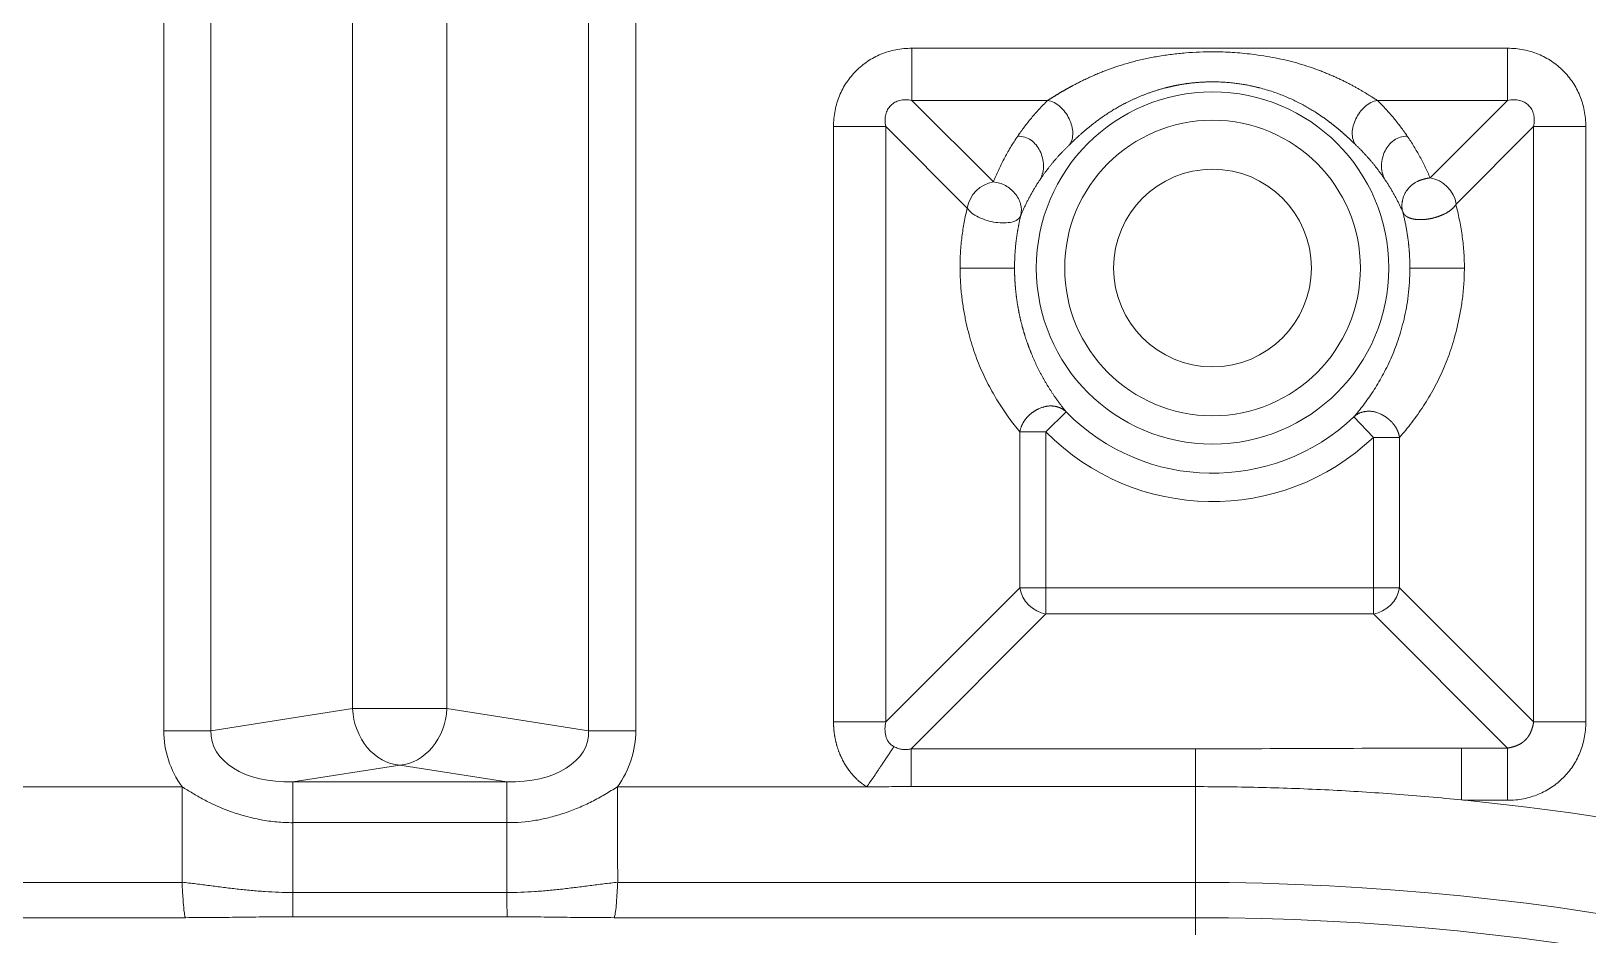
# Model space of a CAD drawing. Header units: millimetres. Extents: x 559 to 1112, y 323 to 643.
# Drawn here: x 712.62 to 740.17, y 542.37 to 558.38 of the extents above; entities that cross this region are included whole.
import ezdxf

# ---------------------------------------------------------------- set-up
doc = ezdxf.new("R2010")
doc.units = ezdxf.units.MM
doc.layers.add('core', color=7, linetype='Continuous', lineweight=20)

msp = doc.modelspace()

# ---------------------------------------------------------------- linework, layer by layer
at = {"layer": 'core', "lineweight": 13}
for p, q in [((718.31, 570.679), (718.31, 546.381)), ((719.98, 546.381), (719.98, 570.679)), ((714.968, 565.673), (714.968, 545.989)), ((715.803, 545.989), (715.803, 565.673)), ((722.488, 565.673), (722.488, 545.989)), ((723.323, 545.989), (723.323, 565.673)), ((738.752, 558.072), (728.209, 558.072)), ((728.209, 557.148), (730.612, 557.148)), ((728.209, 557.148), (729.652, 555.706)), ((736.45, 557.148), (738.752, 557.148)), ((737.381, 555.777), (738.752, 557.148)), ((726.823, 556.686), (726.823, 546.143)), ((727.747, 546.143), (727.747, 556.686)), ((729.19, 555.243), (727.747, 556.686)), ((739.214, 556.686), (737.841, 555.312)), ((739.214, 556.686), (739.214, 546.143)), ((740.139, 546.143), (740.139, 556.686)), ((730.583, 551.28), (730.941, 551.632)), ((736.032, 551.545), (736.38, 551.179)), ((730.121, 551.28), (730.121, 548.517)), ((730.121, 551.28), (730.583, 551.28)), ((730.583, 548.517), (730.583, 551.28)), ((736.378, 551.181), (736.378, 548.517)), ((736.382, 551.181), (736.84, 551.181)), ((736.84, 548.517), (736.84, 551.181)), ((727.747, 546.143), (730.121, 548.517)), ((730.583, 548.517), (730.121, 548.517)), ((736.378, 548.517), (730.583, 548.517)), ((730.583, 548.055), (730.583, 548.517)), ((736.84, 548.517), (736.378, 548.517)), ((736.378, 548.517), (736.378, 548.055)), ((736.84, 548.517), (739.214, 546.143)), ((730.583, 548.055), (728.196, 545.668)), ((730.583, 548.055), (736.378, 548.055)), ((738.752, 545.681), (736.378, 548.055)), ((715.803, 545.989), (718.31, 546.381)), ((719.98, 546.381), (718.31, 546.381)), ((719.98, 546.381), (722.488, 545.989)), ((715.803, 545.989), (714.968, 545.989)), ((723.323, 545.989), (722.488, 545.989)), ((733.229, 545.668), (728.196, 545.668)), ((733.229, 545.668), (733.229, 544.998)), ((737.937, 544.76), (737.937, 545.681)), ((738.752, 545.681), (737.937, 545.681)), ((719.145, 545.381), (717.251, 545.084)), ((721.04, 545.084), (719.145, 545.381)), ((717.251, 544.365), (717.251, 545.084)), ((721.04, 545.084), (717.251, 545.084)), ((721.04, 545.084), (721.04, 544.361)), ((710.888, 544.996), (715.292, 544.996)), ((723, 544.996), (727.412, 544.996)), ((728.196, 544.999), (733.229, 544.999)), ((738.001, 544.756), (738.752, 544.756)), ((717.251, 544.365), (721.04, 544.365)), ((715.291, 543.302), (705.061, 543.302)), ((721.04, 543.125), (717.251, 543.125)), ((723.003, 543.302), (733.229, 543.302)), ((705.061, 542.678), (715.351, 542.678)), ((717.251, 542.693), (721.047, 542.693)), ((722.941, 542.678), (733.229, 542.678)), ((733.229, 542.678), (733.229, 542.373))]:
    msp.add_line(p, q, dxfattribs=at)
for radius in [3.119, 2.617, 1.75]:
    msp.add_circle((733.531, 554.181), radius, dxfattribs=at)
for centre, radius, start, end in [((719.145, 493.318), 99.011, 314.62948, 77.83606), ((719.145, 493.318), 99.101, 314.55525, 77.77562), ((733.531, 554.181), 3.634, 224.6353, 313.5045), ((733.531, 554.181), 4.136, 224.5421, 313.5363), ((733.229, 497.342), 47.654, 84.2531, 84.3157), ((733.229, 497.342), 47.654, 56.1016, 84.2531), ((733.229, 497.342), 45.96, 360, 90), ((733.229, 497.342), 45.336, 0, 90)]:
    msp.add_arc(centre, radius, start, end, dxfattribs=at)
for centre, major_axis, ratio, start_param, end_param in [((737.381, 555.315), (0.356, -0.356), 0.854588, 0.861305, 2.277951), ((729.652, 555.243), (0.356, 0.356), 0.854588, 0.863672, 2.277939), ((730.583, 548.517), (-0.356, 0.356), 0.854588, 0.863645, 2.277948), ((736.378, 548.517), (-0.356, -0.356), 0.854588, 0.863645, 2.277948), ((719.145, 546.381), (-0.155, 0.994), 0.826909, 1.442154, 2.954623), ((719.145, 546.381), (-0.155, -0.994), 0.826909, 0.18697, 1.699439), ((717.392, 546.107), (2.404, 0.376), 0.826909, 3.01295, 3.535839), ((717.392, 546.107), (1.582, 0.247), 0.628244, 3.01295, 4.525419), ((720.899, 546.107), (-1.582, 0.247), 0.628244, 1.757766, 3.270235), ((720.899, 546.107), (-2.404, 0.376), 0.826909, 2.747731, 3.270235)]:
    msp.add_ellipse(centre, major_axis=major_axis, ratio=ratio, start_param=start_param, end_param=end_param, dxfattribs=at)
for points in [[(728.209, 558.072), (728.111, 558.072), (727.921, 558.054), (727.658, 557.975), (727.423, 557.848), (727.218, 557.677), (727.047, 557.472), (726.92, 557.237), (726.841, 556.974), (726.823, 556.784), (726.823, 556.686)], [(740.139, 556.686), (740.138, 556.784), (740.12, 556.974), (740.041, 557.237), (739.914, 557.472), (739.744, 557.677), (739.539, 557.848), (739.303, 557.975), (739.04, 558.054), (738.85, 558.072), (738.752, 558.072)], [(727.747, 556.686), (727.738, 556.725), (727.731, 556.799), (727.743, 556.901), (727.776, 556.989), (727.834, 557.062), (727.907, 557.119), (727.995, 557.153), (728.097, 557.165), (728.171, 557.157), (728.209, 557.148)], [(730.084, 556.516), (730.12, 556.57), (730.197, 556.677), (730.322, 556.836), (730.46, 556.993), (730.56, 557.097), (730.612, 557.148)], [(730.994, 556.359), (731.04, 556.417), (731.08, 556.567), (731.01, 556.827), (730.845, 557.053), (730.693, 557.135), (730.612, 557.148)], [(736.45, 557.148), (736.502, 557.097), (736.602, 556.993), (736.74, 556.836), (736.865, 556.677), (736.942, 556.57), (736.978, 556.516)], [(738.752, 557.148), (738.791, 557.157), (738.866, 557.164), (738.967, 557.152), (739.056, 557.119), (739.129, 557.061), (739.186, 556.988), (739.219, 556.9), (739.231, 556.799), (739.223, 556.724), (739.214, 556.686)], [(730.084, 556.516), (730.038, 556.45), (729.952, 556.315), (729.838, 556.113), (729.738, 555.91), (729.679, 555.774), (729.652, 555.706)], [(730.481, 555.75), (730.522, 555.829), (730.56, 556), (730.492, 556.264), (730.331, 556.462), (730.173, 556.517), (730.084, 556.516)], [(737.381, 555.777), (737.355, 555.839), (737.299, 555.964), (737.205, 556.149), (737.099, 556.333), (737.02, 556.455), (736.978, 556.516)], [(729.652, 555.706), (729.728, 555.699), (729.874, 555.653), (730.046, 555.511), (730.149, 555.321), (730.154, 555.181), (730.136, 555.111)], [(737.989, 554.181), (737.989, 554.284), (737.982, 554.487), (737.95, 554.773), (737.902, 555.046), (737.86, 555.22), (737.838, 555.306)], [(738.752, 544.756), (738.85, 544.757), (739.04, 544.775), (739.303, 544.854), (739.539, 544.981), (739.744, 545.151), (739.914, 545.356), (740.041, 545.592), (740.12, 545.855), (740.138, 546.045), (740.139, 546.143)], [(728.196, 545.668), (728.172, 545.662), (728.123, 545.654), (728.045, 545.654), (727.966, 545.672), (727.917, 545.694), (727.893, 545.708)], [(737.937, 545.681), (736.368, 545.681), (734.799, 545.668), (733.229, 545.668)], [(733.229, 544.998), (733.229, 544.433), (733.229, 543.868), (733.229, 543.302)], [(717.251, 543.124), (717.251, 543.536), (717.251, 543.948), (717.251, 544.36)], [(721.04, 544.361), (721.04, 543.948), (721.04, 543.536), (721.04, 543.124)]]:
    msp.add_open_spline(points, degree=3, dxfattribs=at)
for points, knots in [([(728.209, 558.072), (728.209, 557.975), (728.209, 557.877), (728.209, 557.69), (728.209, 557.6), (728.209, 557.437), (728.209, 557.364), (728.209, 557.238), (728.209, 557.187), (728.209, 557.148)], [0, 0, 0, 0, 0.25, 0.25, 0.5, 0.5, 0.75, 0.75, 1, 1, 1, 1]), ([(730.612, 557.148), (730.615, 557.15), (730.62, 557.153), (730.628, 557.158), (730.636, 557.163), (730.645, 557.168), (730.653, 557.174), (730.662, 557.179), (730.671, 557.185), (730.68, 557.19), (730.689, 557.196), (730.698, 557.202), (730.708, 557.208), (730.718, 557.214), (730.728, 557.22), (730.738, 557.226), (730.748, 557.232), (730.758, 557.239), (730.769, 557.245), (730.78, 557.252), (730.791, 557.259), (730.802, 557.265), (730.813, 557.272), (730.825, 557.279), (730.836, 557.286), (730.848, 557.293), (730.86, 557.3), (730.872, 557.307), (730.885, 557.314), (730.897, 557.321), (730.91, 557.328), (730.923, 557.336), (730.936, 557.343), (730.949, 557.351), (730.962, 557.358), (730.976, 557.366), (730.99, 557.373), (731.004, 557.381), (731.018, 557.388), (731.032, 557.396), (731.047, 557.404), (731.081, 557.422), (731.137, 557.451), (731.214, 557.491), (731.294, 557.53), (731.377, 557.568), (731.461, 557.605), (731.547, 557.642), (731.636, 557.677), (731.759, 557.723), (731.921, 557.777), (732.125, 557.835), (732.34, 557.886), (732.569, 557.93), (732.809, 557.966), (733.055, 557.992), (733.302, 558.007), (733.522, 558.011), (733.716, 558.007), (733.886, 557.999), (734.057, 557.985), (734.242, 557.965), (734.437, 557.938), (734.64, 557.902), (734.834, 557.861), (735.02, 557.813), (735.198, 557.759), (735.327, 557.715), (735.408, 557.684), (735.446, 557.67), (735.483, 557.655), (735.52, 557.64), (735.556, 557.626), (735.592, 557.611), (735.627, 557.596), (735.662, 557.581), (735.695, 557.566), (735.729, 557.551), (735.761, 557.536), (735.793, 557.521), (735.825, 557.506), (735.856, 557.491), (735.886, 557.476), (735.916, 557.461), (735.945, 557.446), (735.973, 557.431), (736.001, 557.416), (736.028, 557.401), (736.055, 557.387), (736.081, 557.372), (736.107, 557.358), (736.132, 557.343), (736.156, 557.329), (736.18, 557.315), (736.203, 557.302), (736.225, 557.288), (736.247, 557.275), (736.269, 557.262), (736.29, 557.249), (736.31, 557.236), (736.329, 557.224), (736.348, 557.212), (736.367, 557.201), (736.385, 557.189), (736.402, 557.178), (736.418, 557.168), (736.434, 557.158), (736.445, 557.151), (736.45, 557.148)], [0, 0, 0, 0, 0.002241, 0.004491, 0.006749, 0.009016, 0.011293, 0.01358, 0.015876, 0.018183, 0.0205, 0.022828, 0.025167, 0.027518, 0.02988, 0.032254, 0.034641, 0.03704, 0.039451, 0.041876, 0.044314, 0.046766, 0.049231, 0.051711, 0.054204, 0.056712, 0.059235, 0.061773, 0.064326, 0.066894, 0.069478, 0.072077, 0.074693, 0.077325, 0.079973, 0.082638, 0.085319, 0.088018, 0.090734, 0.093467, 0.096217, 0.098986, 0.113089, 0.127296, 0.141622, 0.156082, 0.170687, 0.185452, 0.20039, 0.215513, 0.247028, 0.279821, 0.313978, 0.349575, 0.388096, 0.426375, 0.464486, 0.502502, 0.528416, 0.554618, 0.581131, 0.607976, 0.640825, 0.672592, 0.703325, 0.733077, 0.761906, 0.789874, 0.796303, 0.802661, 0.808946, 0.81516, 0.821304, 0.827379, 0.833384, 0.839322, 0.845192, 0.850997, 0.856735, 0.862409, 0.86802, 0.873568, 0.879055, 0.884481, 0.889848, 0.895156, 0.900408, 0.905603, 0.910744, 0.915832, 0.920868, 0.925852, 0.930788, 0.935676, 0.940517, 0.945314, 0.950068, 0.95478, 0.959452, 0.964085, 0.968683, 0.973246, 0.977776, 0.982275, 0.986745, 0.991187, 0.995605, 1, 1, 1, 1]), ([(738.752, 558.072), (738.752, 557.974), (738.752, 557.781), (738.752, 557.559), (738.752, 557.402), (738.752, 557.298), (738.752, 557.212), (738.752, 557.167), (738.752, 557.148)], [0, 0, 0, 0, 0.25, 0.5, 0.625, 0.75, 0.875, 1, 1, 1, 1]), ([(733.531, 557.477), (733.522, 557.477), (733.504, 557.477), (733.477, 557.477), (733.45, 557.476), (733.424, 557.475), (733.398, 557.474), (733.373, 557.473), (733.348, 557.472), (733.323, 557.471), (733.299, 557.469), (733.275, 557.467), (733.252, 557.465), (733.229, 557.463), (733.207, 557.461), (733.185, 557.459), (733.163, 557.457), (733.142, 557.454), (733.121, 557.452), (733.101, 557.449), (733.081, 557.446), (733.062, 557.444), (733.043, 557.441), (733.024, 557.438), (733.006, 557.435), (732.988, 557.432), (732.971, 557.429), (732.954, 557.426), (732.938, 557.423), (732.922, 557.42), (732.906, 557.417), (732.891, 557.415), (732.876, 557.412), (732.862, 557.409), (732.848, 557.406), (732.834, 557.403), (732.821, 557.4), (732.809, 557.397), (732.796, 557.394), (732.785, 557.392), (732.773, 557.389), (732.762, 557.386), (732.752, 557.384), (732.741, 557.381), (732.732, 557.379), (732.722, 557.377), (732.713, 557.374), (732.686, 557.368), (732.642, 557.356), (732.58, 557.338), (732.52, 557.319), (732.461, 557.3), (732.404, 557.28), (732.349, 557.26), (732.295, 557.239), (732.243, 557.218), (732.192, 557.196), (732.143, 557.174), (732.095, 557.152), (732.049, 557.13), (732.005, 557.108), (731.962, 557.086), (731.922, 557.065), (731.884, 557.044), (731.847, 557.023), (731.811, 557.002), (731.775, 556.98), (731.741, 556.959), (731.707, 556.938), (731.674, 556.917), (731.642, 556.895), (731.61, 556.874), (731.58, 556.853), (731.55, 556.832), (731.521, 556.811), (731.493, 556.791), (731.466, 556.77), (731.439, 556.75), (731.413, 556.73), (731.388, 556.71), (731.363, 556.69), (731.339, 556.671), (731.316, 556.652), (731.294, 556.633), (731.272, 556.614), (731.251, 556.596), (731.23, 556.578), (731.21, 556.561), (731.191, 556.544), (731.172, 556.527), (731.154, 556.51), (731.137, 556.494), (731.12, 556.479), (731.104, 556.464), (731.088, 556.449), (731.073, 556.435), (731.058, 556.421), (731.044, 556.407), (731.031, 556.394), (731.018, 556.382), (731.005, 556.37), (730.998, 556.363), (730.994, 556.359)], [0, 0, 0, 0, 0.008725, 0.017319, 0.02578, 0.034111, 0.04231, 0.050377, 0.058313, 0.066117, 0.073789, 0.08133, 0.08874, 0.096018, 0.103164, 0.110179, 0.117063, 0.123814, 0.130435, 0.136923, 0.143281, 0.149506, 0.1556, 0.161563, 0.167394, 0.173094, 0.178662, 0.184098, 0.189403, 0.194577, 0.199619, 0.20453, 0.209309, 0.213956, 0.218472, 0.222857, 0.22711, 0.231231, 0.235221, 0.23908, 0.242807, 0.246403, 0.249867, 0.2532, 0.256402, 0.259472, 0.262411, 0.265218, 0.286036, 0.306449, 0.32646, 0.346071, 0.365283, 0.384099, 0.402522, 0.420554, 0.438198, 0.455457, 0.472334, 0.488832, 0.504956, 0.520708, 0.535073, 0.549257, 0.563264, 0.577097, 0.59076, 0.604256, 0.61759, 0.630766, 0.643787, 0.656657, 0.669382, 0.681966, 0.694413, 0.706728, 0.718917, 0.730984, 0.742935, 0.754775, 0.766511, 0.778147, 0.789689, 0.801144, 0.812518, 0.823818, 0.835049, 0.846218, 0.857333, 0.868399, 0.879424, 0.890414, 0.901378, 0.912321, 0.923251, 0.934175, 0.945101, 0.956035, 0.966985, 0.977958, 0.98896, 1, 1, 1, 1]), ([(736.069, 556.359), (736.066, 556.361), (736.062, 556.365), (736.056, 556.371), (736.049, 556.377), (736.042, 556.384), (736.036, 556.39), (736.029, 556.397), (736.021, 556.404), (736.014, 556.411), (736.006, 556.418), (735.999, 556.425), (735.991, 556.433), (735.983, 556.44), (735.975, 556.448), (735.967, 556.456), (735.958, 556.463), (735.95, 556.472), (735.941, 556.48), (735.932, 556.488), (735.923, 556.496), (735.914, 556.505), (735.904, 556.513), (735.895, 556.522), (735.885, 556.531), (735.875, 556.54), (735.865, 556.549), (735.855, 556.558), (735.844, 556.567), (735.833, 556.577), (735.823, 556.586), (735.812, 556.596), (735.8, 556.606), (735.789, 556.615), (735.778, 556.625), (735.766, 556.635), (735.754, 556.645), (735.742, 556.655), (735.729, 556.665), (735.717, 556.676), (735.704, 556.686), (735.691, 556.696), (735.678, 556.707), (735.665, 556.717), (735.651, 556.728), (735.638, 556.739), (735.624, 556.75), (735.61, 556.76), (735.595, 556.771), (735.581, 556.782), (735.566, 556.793), (735.551, 556.804), (735.536, 556.815), (735.52, 556.826), (735.505, 556.837), (735.489, 556.849), (735.473, 556.86), (735.456, 556.871), (735.44, 556.882), (735.423, 556.894), (735.406, 556.905), (735.389, 556.916), (735.371, 556.927), (735.354, 556.939), (735.336, 556.95), (735.317, 556.961), (735.299, 556.973), (735.28, 556.984), (735.261, 556.995), (735.242, 557.007), (735.223, 557.018), (735.203, 557.029), (735.183, 557.04), (735.163, 557.052), (735.143, 557.063), (735.122, 557.074), (735.08, 557.097), (735.013, 557.131), (734.919, 557.175), (734.819, 557.219), (734.713, 557.261), (734.6, 557.301), (734.482, 557.339), (734.393, 557.363), (734.338, 557.377), (734.317, 557.382), (734.293, 557.388), (734.268, 557.394), (734.241, 557.4), (734.212, 557.406), (734.18, 557.413), (734.147, 557.419), (734.112, 557.426), (734.075, 557.432), (734.035, 557.438), (733.994, 557.445), (733.951, 557.45), (733.905, 557.456), (733.858, 557.461), (733.808, 557.466), (733.757, 557.469), (733.703, 557.473), (733.648, 557.475), (733.59, 557.477), (733.551, 557.477), (733.531, 557.477)], [0, 0, 0, 0, 0.005895, 0.011779, 0.017652, 0.023516, 0.029371, 0.035219, 0.041061, 0.046898, 0.05273, 0.058559, 0.064387, 0.070214, 0.07604, 0.081869, 0.0877, 0.093534, 0.099373, 0.105218, 0.111069, 0.116929, 0.122797, 0.128676, 0.134565, 0.140467, 0.146382, 0.152311, 0.158255, 0.164216, 0.170194, 0.17619, 0.182206, 0.188242, 0.194299, 0.200378, 0.206481, 0.212608, 0.21876, 0.224938, 0.231143, 0.237375, 0.243637, 0.249928, 0.256249, 0.262602, 0.268987, 0.275405, 0.281857, 0.288343, 0.294865, 0.301423, 0.308018, 0.314651, 0.321322, 0.328032, 0.334782, 0.341573, 0.348405, 0.355279, 0.362195, 0.369155, 0.376159, 0.383207, 0.390301, 0.39744, 0.404626, 0.411858, 0.419138, 0.426467, 0.433844, 0.44127, 0.448746, 0.456272, 0.463849, 0.471478, 0.479158, 0.511068, 0.544471, 0.579394, 0.615861, 0.653894, 0.693512, 0.734732, 0.741081, 0.748057, 0.755662, 0.763894, 0.772755, 0.782244, 0.792361, 0.803107, 0.814482, 0.826484, 0.839116, 0.852375, 0.866264, 0.88078, 0.895926, 0.9117, 0.928103, 0.945134, 0.962794, 0.981083, 1, 1, 1, 1]), ([(736.069, 556.359), (736.022, 556.417), (735.982, 556.567), (736.04, 556.783), (736.134, 556.941), (736.225, 557.039), (736.332, 557.115), (736.409, 557.142), (736.45, 557.148)], [0, 0, 0, 0, 0.25, 0.5, 0.625, 0.75, 0.875, 1, 1, 1, 1]), ([(726.823, 556.686), (726.921, 556.686), (727.114, 556.686), (727.337, 556.686), (727.493, 556.686), (727.597, 556.686), (727.683, 556.686), (727.728, 556.686), (727.747, 556.686)], [0, 0, 0, 0, 0.25, 0.5, 0.625, 0.75, 0.875, 1, 1, 1, 1]), ([(739.214, 556.686), (739.234, 556.686), (739.279, 556.686), (739.365, 556.686), (739.468, 556.686), (739.625, 556.686), (739.847, 556.686), (740.041, 556.686), (740.139, 556.686)], [0, 0, 0, 0, 0.125, 0.25, 0.375, 0.5, 0.75, 1, 1, 1, 1]), ([(730.994, 556.359), (730.987, 556.353), (730.975, 556.341), (730.957, 556.323), (730.939, 556.305), (730.921, 556.287), (730.903, 556.269), (730.885, 556.251), (730.867, 556.232), (730.85, 556.214), (730.832, 556.195), (730.815, 556.176), (730.798, 556.157), (730.781, 556.138), (730.764, 556.119), (730.747, 556.099), (730.73, 556.08), (730.714, 556.06), (730.697, 556.04), (730.681, 556.02), (730.665, 556), (730.649, 555.98), (730.633, 555.96), (730.617, 555.939), (730.602, 555.919), (730.586, 555.898), (730.571, 555.878), (730.555, 555.857), (730.54, 555.836), (730.525, 555.815), (730.51, 555.793), (730.496, 555.772), (730.486, 555.758), (730.481, 555.75)], [0, 0, 0, 0, 0.029798, 0.059757, 0.089879, 0.120163, 0.15061, 0.18122, 0.211994, 0.24293, 0.27403, 0.305294, 0.336722, 0.368314, 0.40007, 0.431991, 0.464077, 0.496327, 0.528743, 0.561324, 0.594071, 0.626983, 0.660061, 0.693305, 0.726716, 0.760292, 0.794035, 0.827945, 0.862022, 0.896266, 0.930676, 0.965254, 1, 1, 1, 1]), ([(736.581, 555.75), (736.576, 555.758), (736.565, 555.773), (736.55, 555.796), (736.534, 555.819), (736.518, 555.841), (736.501, 555.864), (736.485, 555.886), (736.469, 555.908), (736.452, 555.93), (736.435, 555.952), (736.418, 555.974), (736.401, 555.996), (736.384, 556.017), (736.366, 556.038), (736.349, 556.059), (736.331, 556.08), (736.313, 556.101), (736.295, 556.122), (736.277, 556.143), (736.259, 556.163), (736.24, 556.183), (736.222, 556.203), (736.203, 556.223), (736.184, 556.243), (736.165, 556.263), (736.146, 556.282), (736.127, 556.302), (736.108, 556.321), (736.088, 556.34), (736.075, 556.352), (736.069, 556.359)], [0, 0, 0, 0, 0.037164, 0.074134, 0.110912, 0.147496, 0.183887, 0.220086, 0.256093, 0.291907, 0.32753, 0.36296, 0.398199, 0.433247, 0.468103, 0.502769, 0.537244, 0.571528, 0.605622, 0.639526, 0.67324, 0.706765, 0.7401, 0.773247, 0.806204, 0.838973, 0.871554, 0.903947, 0.936152, 0.96817, 1, 1, 1, 1]), ([(736.978, 556.516), (736.889, 556.517), (736.773, 556.479), (736.645, 556.358), (736.561, 556.223), (736.512, 556.044), (736.53, 555.872), (736.56, 555.79), (736.581, 555.75)], [0, 0, 0, 0, 0.25, 0.375, 0.5, 0.75, 0.875, 1, 1, 1, 1]), ([(737.381, 555.777), (737.378, 555.776), (737.373, 555.776), (737.364, 555.774), (737.356, 555.773), (737.347, 555.771), (737.339, 555.77), (737.33, 555.768), (737.322, 555.767), (737.313, 555.765), (737.304, 555.763), (737.296, 555.761), (737.287, 555.759), (737.278, 555.757), (737.27, 555.755), (737.261, 555.752), (737.252, 555.75), (737.244, 555.747), (737.235, 555.745), (737.227, 555.742), (737.218, 555.739), (737.21, 555.736), (737.201, 555.733), (737.193, 555.729), (737.185, 555.726), (737.176, 555.723), (737.168, 555.719), (737.149, 555.71), (737.117, 555.692), (737.073, 555.663), (737.028, 555.625), (736.991, 555.584), (736.959, 555.541), (736.934, 555.497), (736.911, 555.444), (736.897, 555.4), (736.891, 555.366), (736.888, 555.347), (736.885, 555.327), (736.884, 555.308), (736.884, 555.288), (736.884, 555.269), (736.885, 555.249), (736.887, 555.23), (736.89, 555.211), (736.894, 555.192), (736.898, 555.179), (736.899, 555.173)], [0, 0, 0, 0, 0.00967, 0.019347, 0.029033, 0.03873, 0.048439, 0.058161, 0.067897, 0.077648, 0.087412, 0.097191, 0.106984, 0.11679, 0.126609, 0.13644, 0.146281, 0.156132, 0.165991, 0.175857, 0.185728, 0.195602, 0.205478, 0.215354, 0.225229, 0.235101, 0.244968, 0.25483, 0.307096, 0.365614, 0.430602, 0.502117, 0.552739, 0.610635, 0.675832, 0.748302, 0.77119, 0.794089, 0.816996, 0.839905, 0.862812, 0.885714, 0.908606, 0.931484, 0.954345, 0.977185, 1, 1, 1, 1]), ([(730.481, 555.75), (730.476, 555.742), (730.465, 555.726), (730.448, 555.701), (730.432, 555.676), (730.416, 555.651), (730.4, 555.625), (730.385, 555.6), (730.369, 555.574), (730.354, 555.548), (730.339, 555.522), (730.324, 555.495), (730.309, 555.469), (730.295, 555.442), (730.281, 555.416), (730.266, 555.389), (730.252, 555.362), (730.239, 555.334), (730.225, 555.307), (730.212, 555.279), (730.199, 555.252), (730.186, 555.224), (730.173, 555.196), (730.161, 555.168), (730.148, 555.139), (730.14, 555.12), (730.136, 555.111)], [0, 0, 0, 0, 0.039149, 0.078516, 0.118101, 0.157904, 0.197925, 0.238165, 0.278623, 0.3193, 0.360196, 0.401311, 0.442645, 0.484199, 0.525972, 0.567965, 0.610177, 0.652609, 0.695262, 0.738134, 0.781227, 0.82454, 0.868074, 0.911829, 0.955804, 1, 1, 1, 1]), ([(736.899, 555.173), (736.895, 555.182), (736.887, 555.201), (736.874, 555.228), (736.861, 555.256), (736.848, 555.283), (736.835, 555.311), (736.822, 555.338), (736.808, 555.365), (736.794, 555.392), (736.78, 555.418), (736.766, 555.445), (736.752, 555.471), (736.737, 555.497), (736.722, 555.523), (736.707, 555.549), (736.692, 555.575), (736.677, 555.601), (736.661, 555.626), (736.645, 555.651), (736.63, 555.676), (736.614, 555.701), (736.597, 555.726), (736.586, 555.742), (736.581, 555.75)], [0, 0, 0, 0, 0.047887, 0.095541, 0.142963, 0.190152, 0.23711, 0.283835, 0.330328, 0.37659, 0.42262, 0.468418, 0.513985, 0.559321, 0.604426, 0.6493, 0.693943, 0.738356, 0.782538, 0.826491, 0.870213, 0.913705, 0.956967, 1, 1, 1, 1]), ([(729.19, 555.243), (729.17, 555.161), (729.134, 554.995), (729.093, 554.737), (729.068, 554.466), (729.062, 554.277), (729.062, 554.181)], [0, 0, 0, 0, 0.249998, 0.499999, 0.749999, 1, 1, 1, 1]), ([(730.136, 555.111), (730.126, 555.082), (730.086, 555.033), (729.984, 554.991), (729.848, 554.975), (729.696, 554.985), (729.54, 555.019), (729.385, 555.079), (729.263, 555.152), (729.207, 555.212), (729.19, 555.243)], [0, 0, 0, 0, 0.125, 0.250001, 0.375001, 0.500001, 0.625002, 0.750002, 0.875002, 1, 1, 1, 1]), ([(736.899, 555.173), (736.9, 555.171), (736.901, 555.168), (736.904, 555.163), (736.906, 555.158), (736.909, 555.153), (736.911, 555.148), (736.914, 555.144), (736.918, 555.139), (736.921, 555.135), (736.924, 555.13), (736.928, 555.126), (736.932, 555.122), (736.936, 555.118), (736.94, 555.114), (736.944, 555.111), (736.948, 555.107), (736.953, 555.103), (736.957, 555.1), (736.962, 555.097), (736.967, 555.093), (736.972, 555.09), (736.977, 555.087), (736.982, 555.084), (736.987, 555.081), (736.993, 555.078), (736.998, 555.076), (737.004, 555.073), (737.01, 555.071), (737.015, 555.068), (737.021, 555.066), (737.027, 555.064), (737.034, 555.062), (737.04, 555.06), (737.046, 555.058), (737.053, 555.056), (737.059, 555.054), (737.066, 555.053), (737.072, 555.051), (737.079, 555.05), (737.086, 555.048), (737.093, 555.047), (737.1, 555.046), (737.107, 555.045), (737.114, 555.043), (737.121, 555.043), (737.129, 555.042), (737.138, 555.041), (737.148, 555.04), (737.161, 555.039), (737.173, 555.038), (737.186, 555.038), (737.199, 555.037), (737.212, 555.037), (737.225, 555.037), (737.238, 555.038), (737.251, 555.038), (737.265, 555.039), (737.278, 555.04), (737.292, 555.041), (737.306, 555.043), (737.319, 555.044), (737.333, 555.046), (737.348, 555.048), (737.362, 555.051), (737.376, 555.053), (737.391, 555.056), (737.405, 555.059), (737.42, 555.062), (737.434, 555.066), (737.449, 555.07), (737.464, 555.074), (737.479, 555.078), (737.494, 555.082), (737.509, 555.087), (737.524, 555.092), (737.539, 555.097), (737.554, 555.103), (737.569, 555.109), (737.583, 555.115), (737.598, 555.121), (737.613, 555.127), (737.628, 555.134), (737.642, 555.141), (737.657, 555.149), (737.671, 555.156), (737.685, 555.164), (737.698, 555.173), (737.712, 555.181), (737.725, 555.19), (737.737, 555.199), (737.75, 555.209), (737.762, 555.218), (737.773, 555.228), (737.784, 555.239), (737.795, 555.249), (737.805, 555.26), (737.814, 555.271), (737.823, 555.283), (737.831, 555.294), (737.836, 555.302), (737.838, 555.306)], [0, 0, 0, 0, 0.007924, 0.015809, 0.023654, 0.031461, 0.03923, 0.046959, 0.054651, 0.062305, 0.069921, 0.077501, 0.085044, 0.09255, 0.100021, 0.107457, 0.114859, 0.122226, 0.12956, 0.136862, 0.144133, 0.151372, 0.158581, 0.165761, 0.172912, 0.180037, 0.187134, 0.194207, 0.201255, 0.20828, 0.215283, 0.222265, 0.229228, 0.236172, 0.243099, 0.25001, 0.256907, 0.263791, 0.270663, 0.277524, 0.284377, 0.291223, 0.298063, 0.304899, 0.311732, 0.318564, 0.325397, 0.332231, 0.343363, 0.354449, 0.365498, 0.376516, 0.38751, 0.398488, 0.409456, 0.420423, 0.431396, 0.44238, 0.453385, 0.464416, 0.475481, 0.486586, 0.497739, 0.508945, 0.520211, 0.531544, 0.542949, 0.554432, 0.565999, 0.577655, 0.589405, 0.601254, 0.613207, 0.625268, 0.637442, 0.649732, 0.662141, 0.674674, 0.687332, 0.700119, 0.713038, 0.72609, 0.739277, 0.7526, 0.766062, 0.779662, 0.793402, 0.807282, 0.821301, 0.83546, 0.849757, 0.864192, 0.878764, 0.89347, 0.90831, 0.923281, 0.93838, 0.953604, 0.968952, 0.984418, 1, 1, 1, 1]), ([(730.136, 555.111), (730.135, 555.104), (730.131, 555.09), (730.126, 555.069), (730.122, 555.048), (730.117, 555.027), (730.112, 555.005), (730.108, 554.984), (730.104, 554.963), (730.1, 554.942), (730.096, 554.921), (730.092, 554.9), (730.088, 554.879), (730.084, 554.858), (730.081, 554.837), (730.077, 554.816), (730.074, 554.796), (730.071, 554.775), (730.068, 554.754), (730.065, 554.733), (730.062, 554.712), (730.059, 554.691), (730.056, 554.665), (730.052, 554.634), (730.048, 554.597), (730.045, 554.56), (730.041, 554.522), (730.038, 554.485), (730.036, 554.448), (730.033, 554.41), (730.031, 554.372), (730.03, 554.334), (730.028, 554.296), (730.027, 554.258), (730.027, 554.219), (730.027, 554.194), (730.027, 554.181)], [0, 0, 0, 0, 0.025382, 0.050587, 0.075615, 0.10047, 0.125154, 0.149669, 0.174018, 0.198203, 0.222227, 0.246093, 0.269802, 0.293358, 0.316763, 0.340021, 0.363133, 0.386104, 0.408936, 0.431631, 0.454194, 0.476626, 0.498932, 0.537911, 0.576727, 0.615404, 0.653966, 0.692439, 0.730847, 0.769215, 0.807569, 0.845933, 0.884334, 0.922795, 0.961342, 1, 1, 1, 1]), ([(737.024, 554.181), (737.024, 554.186), (737.024, 554.197), (737.024, 554.213), (737.024, 554.228), (737.024, 554.245), (737.024, 554.261), (737.023, 554.277), (737.023, 554.293), (737.022, 554.309), (737.022, 554.326), (737.021, 554.342), (737.02, 554.359), (737.02, 554.375), (737.019, 554.392), (737.018, 554.409), (737.017, 554.426), (737.016, 554.443), (737.015, 554.46), (737.013, 554.477), (737.012, 554.494), (737.011, 554.511), (737.009, 554.528), (737.008, 554.546), (737.006, 554.563), (737.004, 554.581), (737.002, 554.598), (737.001, 554.616), (736.999, 554.634), (736.997, 554.651), (736.994, 554.669), (736.992, 554.687), (736.989, 554.712), (736.985, 554.744), (736.979, 554.781), (736.973, 554.819), (736.967, 554.856), (736.96, 554.893), (736.954, 554.929), (736.946, 554.965), (736.939, 555.001), (736.932, 555.036), (736.924, 555.071), (736.916, 555.105), (736.908, 555.139), (736.902, 555.162), (736.899, 555.173)], [0, 0, 0, 0, 0.014689, 0.029445, 0.04427, 0.059167, 0.074141, 0.089193, 0.104327, 0.119546, 0.134852, 0.150248, 0.165738, 0.181324, 0.197009, 0.212795, 0.228685, 0.244682, 0.260787, 0.277004, 0.293335, 0.309783, 0.326349, 0.343035, 0.359845, 0.37678, 0.393843, 0.411035, 0.428358, 0.445815, 0.463407, 0.481137, 0.499006, 0.53735, 0.575664, 0.613964, 0.652267, 0.690592, 0.728954, 0.767373, 0.805864, 0.844444, 0.883132, 0.921942, 0.960893, 1, 1, 1, 1]), ([(729.062, 554.181), (729.063, 554.089), (729.069, 553.909), (729.093, 553.656), (729.128, 553.42), (729.186, 553.128), (729.274, 552.799), (729.403, 552.448), (729.559, 552.117), (729.735, 551.808), (729.924, 551.526), (730.055, 551.358), (730.121, 551.28)], [0, 0, 0, 0, 0.062498, 0.124998, 0.187498, 0.249999, 0.374999, 0.499999, 0.624999, 0.75, 0.875, 1, 1, 1, 1]), ([(730.027, 554.181), (730.021, 554.181), (729.923, 554.181), (729.621, 554.181), (729.271, 554.181), (729.105, 554.181), (729.062, 554.181)], [0, 0, 0, 0, 0.25, 0.5, 0.75, 1, 1, 1, 1]), ([(730.027, 554.181), (730.027, 554.175), (730.027, 554.163), (730.027, 554.145), (730.027, 554.127), (730.027, 554.109), (730.028, 554.091), (730.028, 554.073), (730.029, 554.055), (730.029, 554.037), (730.03, 554.019), (730.031, 554.001), (730.032, 553.983), (730.033, 553.965), (730.034, 553.947), (730.035, 553.929), (730.036, 553.911), (730.037, 553.893), (730.039, 553.874), (730.04, 553.856), (730.042, 553.838), (730.043, 553.82), (730.045, 553.802), (730.047, 553.784), (730.049, 553.766), (730.05, 553.748), (730.053, 553.73), (730.055, 553.712), (730.057, 553.693), (730.059, 553.675), (730.061, 553.657), (730.064, 553.639), (730.066, 553.621), (730.069, 553.603), (730.072, 553.585), (730.074, 553.567), (730.077, 553.548), (730.08, 553.53), (730.083, 553.512), (730.086, 553.494), (730.09, 553.476), (730.093, 553.458), (730.096, 553.44), (730.1, 553.422), (730.103, 553.403), (730.107, 553.385), (730.111, 553.367), (730.114, 553.349), (730.118, 553.331), (730.122, 553.313), (730.126, 553.295), (730.13, 553.277), (730.135, 553.259), (730.139, 553.241), (730.143, 553.223), (730.148, 553.205), (730.153, 553.186), (730.157, 553.168), (730.162, 553.15), (730.167, 553.132), (730.172, 553.114), (730.177, 553.096), (730.182, 553.078), (730.187, 553.06), (730.192, 553.042), (730.198, 553.024), (730.203, 553.006), (730.209, 552.989), (730.214, 552.971), (730.22, 552.953), (730.226, 552.935), (730.232, 552.917), (730.238, 552.899), (730.244, 552.881), (730.25, 552.863), (730.256, 552.845), (730.263, 552.828), (730.269, 552.81), (730.276, 552.792), (730.282, 552.774), (730.289, 552.756), (730.296, 552.739), (730.303, 552.721), (730.31, 552.703), (730.317, 552.686), (730.324, 552.668), (730.336, 552.639), (730.352, 552.601), (730.373, 552.552), (730.395, 552.503), (730.418, 552.455), (730.441, 552.408), (730.465, 552.36), (730.489, 552.314), (730.514, 552.267), (730.539, 552.222), (730.565, 552.176), (730.592, 552.131), (730.619, 552.087), (730.646, 552.043), (730.674, 551.999), (730.702, 551.956), (730.731, 551.913), (730.761, 551.871), (730.79, 551.829), (730.821, 551.788), (730.851, 551.747), (730.882, 551.707), (730.914, 551.667), (730.935, 551.641), (730.946, 551.628)], [0, 0, 0, 0, 0.004651, 0.009304, 0.01396, 0.01862, 0.023285, 0.027954, 0.03263, 0.037313, 0.042003, 0.046703, 0.051411, 0.05613, 0.060859, 0.065601, 0.070355, 0.075122, 0.079903, 0.084699, 0.08951, 0.094338, 0.099183, 0.104045, 0.108926, 0.113826, 0.118746, 0.123686, 0.128648, 0.133632, 0.138638, 0.143667, 0.148721, 0.153798, 0.158901, 0.16403, 0.169186, 0.174368, 0.179578, 0.184816, 0.190082, 0.195378, 0.200704, 0.206061, 0.211448, 0.216867, 0.222318, 0.227801, 0.233318, 0.238867, 0.244451, 0.25007, 0.255723, 0.261412, 0.267137, 0.272898, 0.278695, 0.28453, 0.290403, 0.296313, 0.302262, 0.308249, 0.314276, 0.320342, 0.326448, 0.332595, 0.338782, 0.34501, 0.35128, 0.357591, 0.363944, 0.370339, 0.376777, 0.383258, 0.389783, 0.39635, 0.402962, 0.409618, 0.416318, 0.423063, 0.429853, 0.436688, 0.443569, 0.450495, 0.457468, 0.464486, 0.471552, 0.491551, 0.511797, 0.532295, 0.553046, 0.574057, 0.595329, 0.616867, 0.638674, 0.660753, 0.683108, 0.705741, 0.728655, 0.751853, 0.775338, 0.799112, 0.823178, 0.847538, 0.872195, 0.89715, 0.922406, 0.947965, 0.973829, 1, 1, 1, 1]), ([(737.024, 554.181), (737.024, 554.095), (737.019, 553.927), (736.998, 553.69), (736.964, 553.473), (736.907, 553.206), (736.82, 552.901), (736.691, 552.57), (736.538, 552.266), (736.373, 551.991), (736.229, 551.788), (736.116, 551.643), (736.06, 551.577), (736.032, 551.545)], [0, 0, 0, 0, 0.0625, 0.125, 0.1875, 0.25, 0.375, 0.5, 0.625, 0.75, 0.875, 0.9375, 1, 1, 1, 1]), ([(736.84, 551.181), (736.877, 551.223), (736.951, 551.309), (737.094, 551.491), (737.267, 551.734), (737.456, 552.049), (737.62, 552.382), (737.753, 552.73), (737.846, 553.058), (737.912, 553.358), (737.953, 553.607), (737.981, 553.881), (737.988, 554.078), (737.989, 554.181)], [0, 0, 0, 0, 0.0625, 0.125, 0.25, 0.375, 0.5, 0.625, 0.75, 0.8125, 0.875, 0.9375, 1, 1, 1, 1]), ([(737.024, 554.181), (737.027, 554.181), (737.053, 554.181), (737.148, 554.181), (737.279, 554.181), (737.489, 554.181), (737.721, 554.181), (737.906, 554.181), (737.968, 554.181), (737.989, 554.181)], [0, 0, 0, 0, 0.125, 0.25, 0.375, 0.5, 0.75, 0.875, 1, 1, 1, 1]), ([(730.946, 551.628), (730.943, 551.63), (730.939, 551.635), (730.932, 551.641), (730.925, 551.647), (730.918, 551.653), (730.911, 551.659), (730.904, 551.664), (730.896, 551.669), (730.889, 551.674), (730.882, 551.679), (730.875, 551.683), (730.868, 551.687), (730.861, 551.691), (730.854, 551.695), (730.847, 551.699), (730.84, 551.702), (730.833, 551.705), (730.826, 551.708), (730.819, 551.711), (730.812, 551.713), (730.805, 551.716), (730.798, 551.718), (730.791, 551.72), (730.785, 551.722), (730.778, 551.724), (730.771, 551.726), (730.764, 551.728), (730.757, 551.729), (730.751, 551.73), (730.744, 551.732), (730.737, 551.733), (730.726, 551.734), (730.711, 551.736), (730.692, 551.738), (730.673, 551.739), (730.656, 551.739), (730.638, 551.738), (730.62, 551.736), (730.603, 551.734), (730.585, 551.731), (730.566, 551.727), (730.546, 551.722), (730.526, 551.716), (730.504, 551.708), (730.481, 551.7), (730.463, 551.692), (730.449, 551.686), (730.44, 551.682), (730.432, 551.677), (730.423, 551.673), (730.414, 551.668), (730.404, 551.662), (730.395, 551.657), (730.385, 551.651), (730.375, 551.645), (730.365, 551.638), (730.355, 551.631), (730.345, 551.624), (730.335, 551.616), (730.324, 551.608), (730.314, 551.599), (730.303, 551.591), (730.293, 551.581), (730.282, 551.571), (730.272, 551.561), (730.261, 551.551), (730.251, 551.539), (730.241, 551.528), (730.23, 551.516), (730.221, 551.503), (730.211, 551.49), (730.201, 551.477), (730.192, 551.463), (730.183, 551.448), (730.175, 551.434), (730.166, 551.418), (730.159, 551.402), (730.152, 551.386), (730.145, 551.369), (730.139, 551.352), (730.133, 551.335), (730.128, 551.317), (730.124, 551.298), (730.122, 551.286), (730.121, 551.28)], [0, 0, 0, 0, 0.009508, 0.018893, 0.028157, 0.0373, 0.046324, 0.055227, 0.064013, 0.07268, 0.08123, 0.089665, 0.097985, 0.106192, 0.114287, 0.122272, 0.13015, 0.137924, 0.145595, 0.153168, 0.160645, 0.168032, 0.175333, 0.182552, 0.189695, 0.196769, 0.20378, 0.210735, 0.217643, 0.22451, 0.231347, 0.238163, 0.244967, 0.264445, 0.282788, 0.300259, 0.317137, 0.333704, 0.350243, 0.367017, 0.384268, 0.402205, 0.421007, 0.440816, 0.461748, 0.483889, 0.507306, 0.515503, 0.52394, 0.53262, 0.541549, 0.55073, 0.560166, 0.56986, 0.579813, 0.590029, 0.600509, 0.611253, 0.622263, 0.63354, 0.645084, 0.656895, 0.668973, 0.681318, 0.693929, 0.706805, 0.719947, 0.733352, 0.747019, 0.760947, 0.775135, 0.789581, 0.804283, 0.81924, 0.834449, 0.849908, 0.865616, 0.881571, 0.897771, 0.914213, 0.930896, 0.947818, 0.964977, 0.982371, 1, 1, 1, 1]), ([(736.84, 551.181), (736.84, 551.185), (736.839, 551.192), (736.837, 551.202), (736.835, 551.213), (736.832, 551.223), (736.83, 551.233), (736.827, 551.243), (736.824, 551.253), (736.82, 551.263), (736.817, 551.273), (736.813, 551.282), (736.809, 551.292), (736.805, 551.301), (736.801, 551.31), (736.797, 551.319), (736.793, 551.328), (736.788, 551.336), (736.783, 551.345), (736.779, 551.353), (736.774, 551.362), (736.769, 551.37), (736.763, 551.378), (736.758, 551.385), (736.753, 551.393), (736.747, 551.4), (736.742, 551.408), (736.736, 551.415), (736.731, 551.422), (736.725, 551.429), (736.719, 551.436), (736.713, 551.442), (736.708, 551.449), (736.702, 551.455), (736.696, 551.461), (736.69, 551.467), (736.684, 551.473), (736.678, 551.478), (736.672, 551.484), (736.666, 551.489), (736.66, 551.495), (736.654, 551.5), (736.648, 551.505), (736.643, 551.51), (736.637, 551.515), (736.631, 551.519), (736.625, 551.524), (736.619, 551.528), (736.613, 551.532), (736.608, 551.536), (736.602, 551.54), (736.596, 551.544), (736.591, 551.548), (736.585, 551.552), (736.58, 551.555), (736.574, 551.559), (736.569, 551.562), (736.563, 551.565), (736.558, 551.568), (736.553, 551.571), (736.547, 551.574), (736.542, 551.577), (736.537, 551.58), (736.532, 551.582), (736.527, 551.585), (736.522, 551.587), (736.518, 551.59), (736.504, 551.596), (736.483, 551.606), (736.454, 551.617), (736.427, 551.626), (736.402, 551.632), (736.379, 551.638), (736.356, 551.642), (736.334, 551.644), (736.312, 551.645), (736.29, 551.645), (736.266, 551.644), (736.246, 551.642), (736.229, 551.64), (736.215, 551.637), (736.202, 551.634), (736.188, 551.631), (736.174, 551.627), (736.161, 551.623), (736.147, 551.617), (736.133, 551.611), (736.119, 551.605), (736.104, 551.597), (736.09, 551.589), (736.076, 551.58), (736.061, 551.569), (736.047, 551.558), (736.037, 551.55), (736.032, 551.545)], [0, 0, 0, 0, 0.010144, 0.020214, 0.030208, 0.040126, 0.049969, 0.059736, 0.069426, 0.07904, 0.088577, 0.098037, 0.10742, 0.116724, 0.125951, 0.1351, 0.144169, 0.15316, 0.162071, 0.170902, 0.179654, 0.188325, 0.196915, 0.205424, 0.213852, 0.222198, 0.230462, 0.238644, 0.246743, 0.254759, 0.262691, 0.270541, 0.278306, 0.285988, 0.293585, 0.301097, 0.308525, 0.315868, 0.323126, 0.330299, 0.337386, 0.344388, 0.351304, 0.358135, 0.36488, 0.371539, 0.378112, 0.384599, 0.391, 0.397316, 0.403546, 0.40969, 0.415749, 0.421722, 0.42761, 0.433414, 0.439133, 0.444767, 0.450318, 0.455784, 0.461168, 0.466468, 0.471686, 0.476823, 0.481878, 0.486852, 0.491746, 0.496561, 0.527233, 0.555753, 0.582247, 0.606908, 0.630015, 0.651939, 0.673154, 0.694225, 0.715779, 0.738461, 0.762898, 0.776858, 0.790838, 0.804923, 0.819187, 0.833694, 0.848498, 0.86364, 0.879157, 0.895076, 0.911419, 0.928202, 0.94544, 0.963144, 0.981326, 1, 1, 1, 1]), ([(727.747, 546.143), (727.728, 546.143), (727.683, 546.143), (727.568, 546.143), (727.381, 546.143), (727.114, 546.143), (726.921, 546.143), (726.823, 546.143)], [0, 0, 0, 0, 0.125, 0.25, 0.5, 0.75, 1, 1, 1, 1]), ([(726.823, 546.143), (726.823, 546.136), (726.823, 546.123), (726.823, 546.104), (726.824, 546.084), (726.825, 546.065), (726.826, 546.045), (726.827, 546.026), (726.829, 546.006), (726.831, 545.987), (726.833, 545.968), (726.835, 545.948), (726.838, 545.929), (726.841, 545.91), (726.844, 545.891), (726.847, 545.872), (726.851, 545.852), (726.855, 545.833), (726.859, 545.815), (726.863, 545.796), (726.868, 545.777), (726.873, 545.758), (726.878, 545.739), (726.883, 545.721), (726.889, 545.702), (726.895, 545.684), (726.901, 545.666), (726.907, 545.647), (726.913, 545.629), (726.92, 545.611), (726.927, 545.593), (726.934, 545.576), (726.942, 545.558), (726.95, 545.54), (726.958, 545.523), (726.966, 545.506), (726.984, 545.469), (727.013, 545.414), (727.057, 545.343), (727.105, 545.275), (727.149, 545.22), (727.186, 545.179), (727.211, 545.152), (727.234, 545.13), (727.254, 545.111), (727.277, 545.091), (727.306, 545.068), (727.341, 545.042), (727.378, 545.016), (727.401, 545.001), (727.412, 544.994)], [0, 0, 0, 0, 0.014517, 0.029029, 0.043534, 0.058033, 0.072525, 0.08701, 0.101488, 0.115959, 0.130422, 0.144878, 0.159325, 0.173765, 0.188196, 0.202619, 0.217034, 0.23144, 0.245837, 0.260226, 0.274606, 0.288977, 0.303339, 0.317692, 0.332036, 0.346371, 0.360697, 0.375014, 0.389321, 0.403619, 0.417908, 0.432187, 0.446456, 0.460716, 0.474967, 0.489208, 0.503439, 0.565587, 0.627611, 0.689595, 0.751653, 0.78296, 0.814332, 0.833156, 0.853866, 0.876471, 0.900201, 0.937719, 0.972898, 1, 1, 1, 1]), ([(727.893, 545.708), (727.873, 545.719), (727.835, 545.744), (727.777, 545.805), (727.741, 545.896), (727.729, 546.02), (727.738, 546.103), (727.747, 546.143)], [0, 0, 0, 0, 0.125, 0.25, 0.5, 0.75, 1, 1, 1, 1]), ([(739.214, 546.143), (739.214, 546.138), (739.212, 546.129), (739.21, 546.115), (739.207, 546.102), (739.204, 546.089), (739.201, 546.076), (739.198, 546.064), (739.195, 546.052), (739.191, 546.04), (739.187, 546.028), (739.184, 546.016), (739.18, 546.005), (739.176, 545.994), (739.172, 545.983), (739.167, 545.973), (739.163, 545.963), (739.159, 545.953), (739.154, 545.943), (739.15, 545.934), (739.145, 545.925), (739.14, 545.917), (739.135, 545.908), (739.13, 545.9), (739.125, 545.892), (739.12, 545.885), (739.115, 545.877), (739.109, 545.87), (739.104, 545.864), (739.098, 545.857), (739.092, 545.85), (739.086, 545.844), (739.081, 545.838), (739.075, 545.832), (739.069, 545.826), (739.062, 545.82), (739.056, 545.814), (739.05, 545.808), (739.044, 545.802), (739.037, 545.796), (739.03, 545.791), (739.023, 545.785), (739.016, 545.78), (739.009, 545.775), (739.001, 545.769), (738.994, 545.764), (738.985, 545.759), (738.977, 545.754), (738.968, 545.749), (738.959, 545.745), (738.95, 545.74), (738.941, 545.736), (738.931, 545.731), (738.921, 545.727), (738.91, 545.723), (738.9, 545.719), (738.889, 545.715), (738.877, 545.711), (738.866, 545.707), (738.854, 545.704), (738.843, 545.7), (738.83, 545.697), (738.818, 545.694), (738.806, 545.691), (738.793, 545.688), (738.779, 545.685), (738.766, 545.683), (738.757, 545.681), (738.752, 545.681)], [0, 0, 0, 0, 0.020675, 0.040866, 0.060605, 0.07992, 0.098835, 0.117371, 0.135543, 0.153363, 0.170841, 0.187981, 0.204787, 0.22126, 0.237395, 0.25319, 0.268636, 0.283725, 0.29845, 0.312813, 0.326834, 0.340534, 0.353936, 0.367066, 0.379951, 0.392619, 0.4051, 0.417422, 0.429605, 0.441669, 0.453634, 0.465519, 0.477344, 0.48913, 0.500894, 0.512658, 0.524442, 0.536269, 0.548162, 0.560143, 0.572233, 0.584456, 0.596833, 0.609387, 0.62214, 0.635115, 0.648336, 0.661823, 0.675596, 0.689673, 0.704073, 0.718809, 0.733883, 0.749287, 0.765014, 0.781059, 0.797418, 0.814088, 0.831072, 0.848374, 0.866, 0.883965, 0.902284, 0.920977, 0.940067, 0.95958, 0.979547, 1, 1, 1, 1]), ([(740.139, 546.143), (740.041, 546.143), (739.847, 546.143), (739.625, 546.143), (739.468, 546.143), (739.365, 546.143), (739.279, 546.143), (739.234, 546.143), (739.214, 546.143)], [0, 0, 0, 0, 0.25, 0.5, 0.625, 0.75, 0.875, 1, 1, 1, 1]), ([(727.893, 545.708), (727.892, 545.706), (727.889, 545.702), (727.884, 545.695), (727.88, 545.689), (727.876, 545.682), (727.871, 545.675), (727.866, 545.668), (727.861, 545.661), (727.856, 545.653), (727.851, 545.646), (727.846, 545.638), (727.841, 545.63), (727.836, 545.622), (727.83, 545.614), (727.825, 545.606), (727.819, 545.598), (727.814, 545.589), (727.808, 545.58), (727.802, 545.572), (727.796, 545.563), (727.79, 545.554), (727.784, 545.544), (727.777, 545.535), (727.771, 545.526), (727.765, 545.516), (727.758, 545.506), (727.751, 545.496), (727.745, 545.486), (727.738, 545.476), (727.731, 545.466), (727.724, 545.456), (727.718, 545.446), (727.711, 545.435), (727.704, 545.425), (727.696, 545.414), (727.681, 545.391), (727.657, 545.356), (727.625, 545.307), (727.591, 545.257), (727.557, 545.205), (727.522, 545.153), (727.494, 545.114), (727.475, 545.088), (727.465, 545.074), (727.454, 545.057), (727.441, 545.038), (727.427, 545.017), (727.417, 545.002), (727.412, 544.994)], [0, 0, 0, 0, 0.014028, 0.028063, 0.042103, 0.056151, 0.070207, 0.084271, 0.098345, 0.11243, 0.126525, 0.140632, 0.154751, 0.168883, 0.183029, 0.19719, 0.211365, 0.225556, 0.239764, 0.253989, 0.268231, 0.282491, 0.296766, 0.311058, 0.325365, 0.339687, 0.354022, 0.36837, 0.38273, 0.3971, 0.411481, 0.42587, 0.440266, 0.454668, 0.469074, 0.483484, 0.497896, 0.560913, 0.623813, 0.686498, 0.748888, 0.811868, 0.875255, 0.889471, 0.906326, 0.925814, 0.947926, 0.972657, 1, 1, 1, 1]), ([(728.196, 544.999), (728.196, 545.07), (728.196, 545.211), (728.196, 545.4), (728.196, 545.56), (728.196, 545.637), (728.196, 545.668)], [0, 0, 0, 0, 0.24242, 0.494947, 0.747473, 1, 1, 1, 1]), ([(738.752, 545.681), (738.752, 545.661), (738.752, 545.616), (738.752, 545.53), (738.752, 545.427), (738.752, 545.27), (738.752, 545.048), (738.752, 544.855), (738.752, 544.756)], [0, 0, 0, 0, 0.125, 0.25, 0.375, 0.5, 0.75, 1, 1, 1, 1]), ([(715.292, 544.996), (715.292, 544.714), (715.292, 544.432), (715.292, 544.009), (715.292, 543.868), (715.292, 543.586), (715.292, 543.445), (715.291, 543.304)], [0, 0, 0, 0, 0.5, 0.5, 0.75, 0.75, 1, 1, 1, 1]), ([(715.292, 544.996), (715.322, 544.977), (715.382, 544.939), (715.476, 544.884), (715.573, 544.826), (715.673, 544.77), (715.861, 544.672), (716.107, 544.568), (716.415, 544.472), (716.688, 544.409), (716.968, 544.367), (717.156, 544.361), (717.251, 544.358)], [0, 0, 0, 0, 0.050822, 0.102753, 0.156661, 0.211815, 0.267797, 0.462028, 0.594626, 0.729892, 0.86404, 1, 1, 1, 1]), ([(721.04, 544.361), (721.214, 544.359), (721.386, 544.373), (721.641, 544.416), (721.726, 544.434), (721.852, 544.467), (721.894, 544.478), (721.978, 544.503), (722.02, 544.517), (722.145, 544.559), (722.226, 544.59), (722.387, 544.658), (722.467, 544.694), (722.584, 544.753), (722.623, 544.774), (722.7, 544.816), (722.738, 544.837), (722.813, 544.882), (722.851, 544.904), (722.926, 544.95), (722.963, 544.973), (723, 544.996)], [0, 0, 0, 0, 0.25, 0.25, 0.375, 0.375, 0.4375, 0.4375, 0.5, 0.5, 0.625, 0.625, 0.75, 0.75, 0.8125, 0.8125, 0.875, 0.875, 0.9375, 0.9375, 1, 1, 1, 1]), ([(723, 544.996), (723, 544.714), (723.001, 544.432), (723.001, 544.009), (723.001, 543.868), (723.002, 543.586), (723.002, 543.445), (723.003, 543.304)], [0, 0, 0, 0, 0.5, 0.5, 0.75, 0.75, 1, 1, 1, 1]), ([(727.412, 544.996), (727.542, 544.997), (727.673, 544.997), (727.935, 544.998), (728.065, 544.999), (728.196, 544.999)], [0, 0, 0, 0, 0.5, 0.5, 1, 1, 1, 1]), ([(733.229, 544.998), (733.623, 544.998), (734.017, 544.993), (734.805, 544.974), (735.199, 544.959), (735.986, 544.919), (736.379, 544.894), (737.165, 544.835), (737.557, 544.801), (737.949, 544.762)], [0, 0, 0, 0, 0.25, 0.25, 0.5, 0.5, 0.75, 0.75, 1, 1, 1, 1]), ([(715.351, 542.678), (715.351, 542.678), (715.351, 542.679), (715.35, 542.68), (715.35, 542.68), (715.35, 542.68), (715.349, 542.682), (715.347, 542.687), (715.345, 542.692), (715.341, 542.706), (715.336, 542.731), (715.331, 542.767), (715.327, 542.799), (715.325, 542.81), (715.323, 542.834), (715.322, 542.847), (715.315, 542.914), (715.31, 542.978), (715.303, 543.089), (715.301, 543.128), (715.297, 543.192), (715.296, 543.213), (715.294, 543.258), (715.292, 543.281), (715.291, 543.304)], [0, 0, 0, 0, 0.015625, 0.015625, 0.023438, 0.023438, 0.03125, 0.0625, 0.125, 0.125, 0.25, 0.375, 0.375, 0.4375, 0.4375, 0.5, 0.5, 0.75, 0.75, 0.875, 0.875, 0.9375, 0.9375, 1, 1, 1, 1]), ([(715.292, 543.306), (715.332, 543.301), (715.373, 543.296), (715.455, 543.287), (715.496, 543.282), (715.618, 543.267), (715.699, 543.256), (715.862, 543.235), (715.943, 543.225), (716.106, 543.204), (716.187, 543.194), (716.35, 543.176), (716.432, 543.168), (716.595, 543.153), (716.677, 543.146), (716.922, 543.13), (717.086, 543.124), (717.251, 543.124)], [0, 0, 0, 0, 0.0625, 0.0625, 0.125, 0.125, 0.25, 0.25, 0.375, 0.375, 0.5, 0.5, 0.625, 0.625, 0.75, 0.75, 1, 1, 1, 1]), ([(717.251, 543.125), (717.251, 543.061), (717.251, 543.003), (717.251, 542.901), (717.251, 542.857), (717.251, 542.784), (717.251, 542.755), (717.251, 542.712), (717.251, 542.699), (717.251, 542.693)], [0, 0, 0, 0, 0.25, 0.25, 0.5, 0.5, 0.75, 0.75, 1, 1, 1, 1]), ([(721.04, 543.124), (721.122, 543.124), (721.205, 543.125), (721.369, 543.131), (721.451, 543.135), (721.615, 543.146), (721.697, 543.152), (721.86, 543.168), (721.942, 543.176), (722.105, 543.195), (722.187, 543.205), (722.35, 543.225), (722.431, 543.236), (722.594, 543.256), (722.676, 543.267), (722.839, 543.287), (722.921, 543.297), (723.002, 543.306)], [0, 0, 0, 0, 0.125, 0.125, 0.25, 0.25, 0.375, 0.375, 0.5, 0.5, 0.625, 0.625, 0.75, 0.75, 0.875, 0.875, 1, 1, 1, 1]), ([(721.04, 543.124), (721.04, 543.06), (721.041, 543.002), (721.042, 542.901), (721.043, 542.857), (721.044, 542.784), (721.044, 542.755), (721.045, 542.712), (721.046, 542.699), (721.047, 542.693)], [0, 0, 0, 0, 0.25, 0.25, 0.5, 0.5, 0.75, 0.75, 1, 1, 1, 1]), ([(722.941, 542.678), (722.941, 542.678), (722.941, 542.679), (722.942, 542.68), (722.942, 542.68), (722.942, 542.68), (722.943, 542.682), (722.945, 542.687), (722.947, 542.692), (722.951, 542.707), (722.954, 542.719), (722.962, 542.764), (722.967, 542.806), (722.974, 542.874), (722.975, 542.888), (722.978, 542.918), (722.979, 542.933), (722.983, 542.981), (722.988, 543.05), (722.993, 543.129), (722.998, 543.213), (723, 543.257), (723.003, 543.304)], [0, 0, 0, 0, 0.015625, 0.015625, 0.023438, 0.023438, 0.03125, 0.0625, 0.125, 0.125, 0.25, 0.25, 0.5, 0.5, 0.5625, 0.5625, 0.625, 0.625, 0.75, 0.875, 0.875, 1, 1, 1, 1]), ([(733.229, 543.302), (733.229, 543.21), (733.229, 543.126), (733.229, 542.978), (733.229, 542.913), (733.229, 542.807), (733.229, 542.764), (733.229, 542.703), (733.229, 542.685), (733.229, 542.678)], [0, 0, 0, 0, 0.25, 0.25, 0.5, 0.5, 0.75, 0.75, 1, 1, 1, 1]), ([(715.351, 542.678), (715.431, 542.678), (715.511, 542.679), (715.671, 542.68), (715.75, 542.681), (715.908, 542.682), (715.987, 542.683), (716.144, 542.684), (716.222, 542.685), (716.379, 542.687), (716.458, 542.688), (716.615, 542.69), (716.694, 542.69), (716.931, 542.693), (717.09, 542.693), (717.251, 542.693)], [0, 0, 0, 0, 0.125, 0.125, 0.25, 0.25, 0.375, 0.375, 0.5, 0.5, 0.625, 0.625, 0.75, 0.75, 1, 1, 1, 1]), ([(722.941, 542.678), (722.861, 542.678), (722.781, 542.679), (722.622, 542.68), (722.543, 542.681), (722.386, 542.682), (722.307, 542.683), (722.15, 542.684), (722.072, 542.685), (721.916, 542.687), (721.837, 542.688), (721.681, 542.69), (721.603, 542.69), (721.445, 542.692), (721.366, 542.692), (721.207, 542.693), (721.127, 542.693), (721.047, 542.693)], [0, 0, 0, 0, 0.125, 0.125, 0.25, 0.25, 0.375, 0.375, 0.5, 0.5, 0.625, 0.625, 0.75, 0.75, 0.875, 0.875, 1, 1, 1, 1])]:
    msp.add_open_spline(points, degree=3, knots=knots, dxfattribs=at)

doc.saveas('drawing.dxf')
